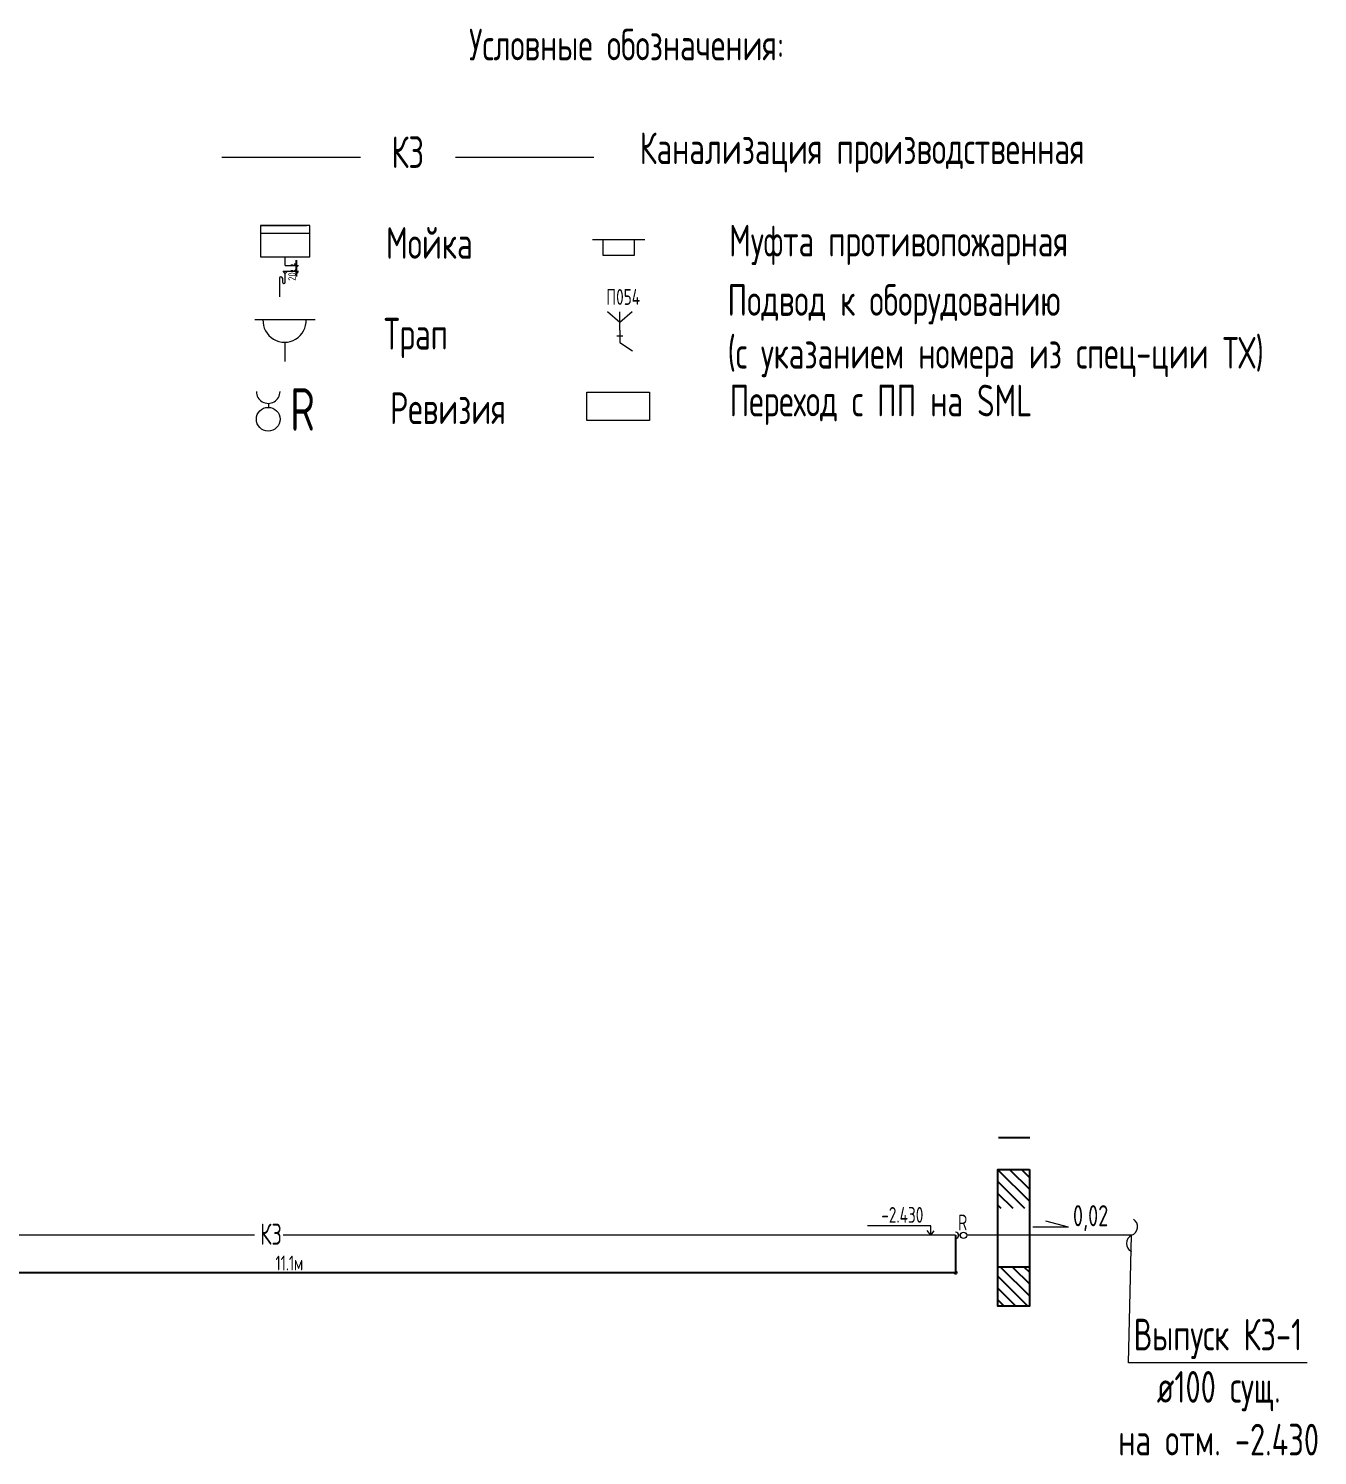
# Model space of a CAD drawing. Header units: millimetres. Extents: x -8689834 to 9419935, y -284943 to 166066.
# Drawn here: x -232269 to -220046, y -125349 to -111822 of the extents above; entities that cross this region are included whole.
import ezdxf

# ---------------------------------------------------------------- set-up
doc = ezdxf.new("R2010")
doc.units = ezdxf.units.MM
doc.header["$MEASUREMENT"] = 0
doc.layers.get('0').update_dxf_attribs({"color": 250, "lineweight": 9})
for name, color, linetype, lineweight in [('_ВК-Text К1', 7, 'Continuous', 30), ('_ВК-К3', 30, 'Continuous', 40), ('ВК_канализация', 32, 'Continuous', 30)]:
    doc.layers.add(name, color=color, linetype=linetype, lineweight=lineweight)
for name, color, linetype in [('PDF __ВК-В1', 5, 'Continuous'), ('PDF __ВК-переход с ПП на  SML', 3, 'Continuous'), ('PDF __ВК-противопожарные муфты', 1, 'Continuous'), ('PDF __Санпр', 7, 'Continuous'), ('PDF __Сантехника', 7, 'Continuous'), ('PDF _TEKSTBK', 7, 'Continuous'), ('АР_Кровля дорожки', 245, 'Continuous'), ('АР_Таблицы', 250, 'Continuous')]:
    doc.layers.add(name, color=color, linetype=linetype)
doc.layers.add('PDF __ВК-К1', color=7, linetype='Continuous', true_color=0xb80000)
doc.styles.add('ISOCPEUR', font='isocpeur.ttf', dxfattribs={"width": 0.7})
doc.styles.add('ГОСТ М100', font='ARIALN.TTF')
doc.dimstyles.new('ISO-25', dxfattribs={"dimtxt": 70, "dimasz": 30, "dimexe": 50, "dimexo": 50, "dimgap": 5, "dimtad": 1, "dimdec": 0, "dimdsep": 46, "dimtxsty": 'ГОСТ М100', "dimblk": 'OBLIQUE', "dimcen": 30, "dimdle": 50, "dimadec": 0, "dimazin": 0, "dimtfac": 1, "dimtdec": 0, "dimtmove": 1, "dimatfit": 3, "dimldrblk": 'OBLIQUE', "dimfxl": 1, "dimarcsym": 0})
doc.dimstyles.new('R_50', dxfattribs={"dimtxt": 140, "dimasz": 30, "dimexe": 20, "dimexo": 0, "dimgap": 20, "dimtad": 1, "dimdec": 0, "dimrnd": 5, "dimzin": 0, "dimdsep": 46, "dimtxsty": 'ISOCPEUR', "dimblk": 'ARCHTICK', "dimcen": 50, "dimdle": 20, "dimclrd": 256, "dimclre": 256, "dimclrt": 256, "dimadec": 0, "dimazin": 0, "dimtfac": 2, "dimtdec": 0, "dimtofl": 0, "dimtmove": 1, "dimatfit": 3, "dimfxl": 1, "dimtvp": 3, "dimtolj": 1, "dimtzin": 0, "dimarcsym": 0})

# ---------------------------------------------------------------- blocks, each defined once
blk = doc.blocks.new('_Oblique')
at = {"color": 0, "linetype": 'ByBlock', "lineweight": -2}
blk.add_line((-0.5, -0.5), (0.5, 0.5), dxfattribs=at)
blk = doc.blocks.new('*D2169')
at = {"layer": 'АР_Кровля дорожки', "color": 0, "lineweight": -2, "ltscale": 500, "transparency": 16777216}
for p, q in [((-229731, -114017), (-229731, -114173)), ((-229760, -114067), (-229781, -114067)), ((-229760, -114123), (-229781, -114123))]:
    blk.add_line(p, q, dxfattribs=at)
at = {"layer": 'АР_Кровля дорожки', "color": 0, "lineweight": -2, "ltscale": 500, "transparency": 16777216, "xscale": 30, "yscale": 30, "zscale": 30}
for p, rotation in [((-229731, -114067), 90), ((-229731, -114123), 270)]:
    blk.add_blockref('_Oblique', p, dxfattribs=dict(at, rotation=rotation))
at = {"layer": 'АР_Кровля дорожки', "color": 0, "lineweight": 13, "ltscale": 500, "transparency": 16777216, "insert": (-229771, -114173), "char_height": 70, "attachment_point": 5, "rotation": 90, "style": 'ГОСТ М100'}
blk.add_mtext('{\\fГОСТ тип А|b0|i0|c0|p34;20}', dxfattribs=at)
blk = doc.blocks.new('ревизия К3')
at = {"layer": 'ВК_канализация', "color": 30, "lineweight": 13, "ltscale": 500, "true_color": 0xf26722, "elevation": 171}
blk.add_lwpolyline([(-242952, -118249), (-242969, -118249)], dxfattribs=at)
at = {"layer": 'ВК_канализация', "color": 30, "lineweight": 13, "ltscale": 500, "true_color": 0xf26722}
blk.add_circle((-242922, -118249, 171), 30, dxfattribs=at)
blk.add_arc((-242999, -118249, 171), 30, 270, 90, dxfattribs=at)
blk = doc.blocks.new('_ArchTick')
at = {"color": 0, "linetype": 'ByBlock', "const_width": 0.15}
blk.add_lwpolyline([(-0.5, -0.5), (0.5, 0.5)], dxfattribs=at)
blk = doc.blocks.new('*D2488')
at = {"lineweight": -2, "ltscale": 100, "transparency": 16777216}
for p, q in [((-236113, -123262), (-236113, -123635)), ((-223479, -123262), (-223479, -123635)), ((-236133, -123615), (-223459, -123615))]:
    blk.add_line(p, q, dxfattribs=at)
at = {"lineweight": -2, "ltscale": 100, "transparency": 16777216, "xscale": 30, "yscale": 30, "zscale": 30, "rotation": 180}
blk.add_blockref('_ArchTick', (-236113, -123615), dxfattribs=at)
at = {"lineweight": -2, "ltscale": 100, "transparency": 16777216, "xscale": 30, "yscale": 30, "zscale": 30}
blk.add_blockref('_ArchTick', (-223479, -123615), dxfattribs=at)
at = {"ltscale": 100, "transparency": 16777216, "insert": (-229796, -123525), "char_height": 140, "attachment_point": 5, "style": 'ISOCPEUR'}
blk.add_mtext('\\A1;11.1м', dxfattribs=at)

msp = doc.modelspace()

# ---------------------------------------------------------------- hatches: boundary and pattern name
at = {"layer": '_ВК-К3', "lineweight": 25}
h = msp.add_hatch(dxfattribs=at)
h.set_pattern_fill('ANSI31', scale=25, angle=270)
h.set_pattern_definition([(315, (-178363.01, -241553.16), (56.1266, 56.1266), [])])
h.paths.add_polyline_path([(-222778.7, -123932.7), (-222778.7, -123566.7), (-223076.3, -123566.7), (-223076.3, -123932.7)])
h.paths.add_polyline_path([(-222778.7, -123005), (-222778.7, -122637.6), (-223076.3, -122637.6), (-223076.3, -123005)])

# ---------------------------------------------------------------- linework, layer by layer
at = {"color": 7, "ltscale": 500}
for points in [[(-223713, -123261.8), (-223713, -123171.3), (-224312, -123171.4)], [(-223713, -123261.8), (-223747.8, -123216.8)], [(-223713, -123261.8), (-223681, -123219.2)]]:
    msp.add_lwpolyline(points, dxfattribs=at)
at = {"color": 18, "ltscale": 500, "true_color": 0x000000}
for centre, start, end in [((-221839.1, -123180.6), 289.49384, 56.56652), ((-221772.2, -123339.1), 116.27435, 243.34703)]:
    msp.add_arc(centre, 86.2, start, end, dxfattribs=at)
at = {"layer": '_ВК-Text К1', "color": 7, "lineweight": 13, "ltscale": 100}
for q in [(-222745.1, -123185.3), (-222620.9, -123127.5)]:
    msp.add_line((-222407.7, -123184.8), q, dxfattribs=at)
at = {"layer": '_ВК-К3', "color": 7, "lineweight": 25}
for p, q in [((-222773.8, -122338), (-223071.4, -122338)), ((-222778.7, -123565.3), (-223076.3, -123565.3))]:
    msp.add_line(p, q, dxfattribs=at)
msp.add_lwpolyline([(-222778.7, -122637.6), (-222778.7, -123932.7), (-223076.3, -123932.7), (-223076.3, -122637.6)], close=True, dxfattribs=at)
at = {"layer": 'PDF __ВК-В1', "color": 30, "lineweight": 13, "true_color": 0xf26722}
msp.add_lwpolyline([(-226663.2, -114608.7), (-226663.2, -114507)], dxfattribs=at)
at = {"layer": 'PDF __ВК-К1', "color": 30, "lineweight": 13, "true_color": 0xf26722}
for points in [[(-229836, -114066.9), (-229836, -113986.5)], [(-226663.2, -114680.5), (-226663.2, -114799.2)], [(-226690.8, -114735.7), (-226632.9, -114735.7)], [(-226663.2, -114799.2), (-226542.5, -114878)], [(-229994.3, -115375.3), (-229994.3, -115413.3)]]:
    msp.add_lwpolyline(points, dxfattribs=at)
msp.add_circle((-229996.4, -115525.5), 112.2, dxfattribs=at)
msp.add_arc((-229996.4, -115263.1), 112.2, 179.99999, 0.00001, dxfattribs=at)
at = {"layer": 'PDF __ВК-переход с ПП на  SML', "lineweight": 13}
msp.add_lwpolyline([(-226974.8, -115269.5), (-226382.2, -115269.5), (-226382.2, -115536.1), (-226974.8, -115536.1)], close=True, dxfattribs=at)
at = {"layer": 'PDF __ВК-противопожарные муфты', "lineweight": 13}
for points in [[(-226920.8, -113822), (-226671.1, -113822), (-226425.6, -113822)], [(-226823.5, -113822), (-226823.5, -113970.2), (-226522.9, -113970.2), (-226522.9, -113822)]]:
    msp.add_lwpolyline(points, dxfattribs=at)
at = {"layer": 'PDF __Санпр', "lineweight": 13}
for points in [[(-230068.9, -113690.1), (-230068.9, -113986.5), (-229603.2, -113986.5), (-229603.2, -113690.1), (-230068.9, -113690.1), (-229632.9, -113690.1)], [(-230068.9, -113762.1), (-229603.2, -113762.1)]]:
    msp.add_lwpolyline(points, dxfattribs=at)
at = {"layer": 'PDF __Сантехника', "lineweight": 13}
for points in [[(-226663.2, -114680.5), (-226663.2, -114608.7), (-226779.2, -114506.5)], [(-226544.5, -114506.5), (-226663.2, -114608.7)]]:
    msp.add_lwpolyline(points, dxfattribs=at)
at = {"layer": 'PDF __Сантехника', "color": 18, "lineweight": 13, "true_color": 0x000000}
for points in [[(-230122.8, -114579.4), (-229551.3, -114579.4)], [(-229839.2, -114795.3), (-229839.2, -114977.3)]]:
    msp.add_lwpolyline(points, dxfattribs=at)
msp.add_arc((-229841.3, -114590), 205.3, 177.4347, 2.5653, dxfattribs=at)
at = {"layer": 'PDF _TEKSTBK', "lineweight": 13}
msp.add_lwpolyline([(-229834.8, -114143.9), (-229855.9, -114122.8)], dxfattribs=at)
at = {"layer": 'PDF _TEKSTBK', "color": 30, "lineweight": 13, "true_color": 0xf26722}
msp.add_lwpolyline([(-229834.9, -114226.2), (-229834.8, -114143.9), (-229834.8, -114143.9)], dxfattribs=at)
for centre, start, end in [((-229875.6, -114189.4), 4.41024, 173.3803), ((-229848.5, -114224), 186.00543, 350.95979)]:
    msp.add_arc(centre, 13.7, start, end, dxfattribs=at)
at = {"layer": 'АР_Кровля дорожки', "color": 7, "lineweight": 13, "ltscale": 500}
for points in [[(-229855.9, -114122.8), (-229710.1, -114122.8)], [(-229836, -114066.9), (-229710.1, -114066.9)], [(-229834.8, -114143.8), (-229813.1, -114122.8)]]:
    msp.add_lwpolyline(points, dxfattribs=at)
at = {"layer": 'АР_Кровля дорожки', "color": 30, "lineweight": 13, "ltscale": 500, "true_color": 0xf26722}
for points in [[(-229889.2, -114187.9), (-229889.2, -114365.7)], [(-229862, -114188.4), (-229862.1, -114225.5)]]:
    msp.add_lwpolyline(points, dxfattribs=at)
at = {"layer": 'ВК_канализация', "color": 30, "lineweight": 13, "true_color": 0xf26722}
for points in [[(-230434.8, -113041.9), (-229122.5, -113041.9)], [(-228220.8, -113041.9), (-226908.5, -113041.9)]]:
    msp.add_lwpolyline(points, dxfattribs=at)
at = {"layer": 'ВК_канализация', "color": 30, "lineweight": 13, "ltscale": 500, "true_color": 0xf26722}
for points in [[(-231415.6, -123261.8), (-236112.7, -123261.8)], [(-230127.2, -123261.8), (-231415.6, -123261.8)], [(-223479, -123261.8), (-229854.4, -123261.8)], [(-221810.3, -123261.8), (-223372.3, -123261.8)]]:
    msp.add_lwpolyline(points, dxfattribs=at)
at = {"layer": 'ВК_канализация', "color": 18, "lineweight": 13, "ltscale": 500, "true_color": 0x000000}
msp.add_lwpolyline([(-220144, -124472.6), (-221837.4, -124472.6), (-221810.3, -123261.8)], dxfattribs=at)

# ---------------------------------------------------------------- block references
at = {"color": 18, "true_color": 0x000000}
msp.add_blockref('ревизия К3', (19519.5, -5013, -171.1), dxfattribs=at)

# ---------------------------------------------------------------- texts
at = {"layer": 'АР_Таблицы', "lineweight": 13, "ltscale": 100, "insert": (-226790.2, -114366.3), "char_height": 150, "width": 3718.698, "attachment_point": 4, "style": 'ISOCPEUR'}
msp.add_mtext('П054', dxfattribs=at)
at = {"layer": 'ВК_канализация', "color": 18, "lineweight": 13, "ltscale": 100, "true_color": 0x000000, "char_height": 300, "attachment_point": 4, "style": 'ISOCPEUR'}
for s, insert, width in [('Условные обозначения:', (-228091.7, -111973.8), 5891.51), ('Канализация производственная', (-226474.6, -112996.8), 6956.356), ('К3', (-228827.3, -112994), 3718.698), ('Мойка', (-228879.4, -113854.7), 8368.311), ('Муфта противопожарная', (-225626, -113873.5), 8368.311), ('Подвод к оборудованию\\P(с указанием номера из спец-ции ТХ)', (-225640.7, -114686.3), 8368.311), ('Трап', (-228899.4, -114755.8), 8368.311), ('Переход с ПП на SML', (-225621.1, -115389.2), 8368.311), ('Ревизия', (-228841.3, -115421.4), 8368.311), ('\\pxi-1,l1,qc,t1,5;ø100 сущ.\\P\\pi0,l0,tz;на отм. -2.430', (-222035.8, -124949.2), 2105.202)]:
    msp.add_mtext(s, dxfattribs=dict(at, insert=insert, width=width))
at = {"layer": 'ВК_канализация', "color": 18, "ltscale": 100, "true_color": 0x000000, "attachment_point": 4, "rotation": 0.04194, "style": 'ISOCPEUR'}
for s, insert, char_height, width in [('\\pxi-1,l1,t1,5;R', (-229787.5, -115431.8), 403.734, 20186.686), ('\\pxi-1,l1,t1,5;-2.430', (-224182.7, -123068.9), 150, 7500)]:
    msp.add_mtext(s, dxfattribs=dict(at, insert=insert, char_height=char_height, width=width))
at = {"layer": 'ВК_канализация', "color": 7, "ltscale": 100, "insert": (-223453.8, -123140.8), "char_height": 150, "width": 7500, "attachment_point": 4, "rotation": 0.04194, "style": 'ISOCPEUR'}
msp.add_mtext('\\pxi-1,l1,t1,5;R', dxfattribs=at)
at = {"layer": 'ВК_канализация', "color": 18, "ltscale": 100, "true_color": 0x000000, "width": 5891.51, "attachment_point": 4, "style": 'ISOCPEUR'}
for s, insert, char_height in [('0,02', (-222365.2, -123099.5), 200), ('К3', (-230072.4, -123251.5), 200), ('Выпуск К3-1', (-221789.3, -124244.2), 300)]:
    msp.add_mtext(s, dxfattribs=dict(at, insert=insert, char_height=char_height))

# ---------------------------------------------------------------- dimensions: what is measured, and where the dimension line sits
at = {"color": 18, "ltscale": 100, "true_color": 0x000000}
dim = msp.add_linear_dim(base=(-223479, -123614.9), p1=(-236112.7, -123261.8), p2=(-223479, -123261.8), text='11.1м', dimstyle='R_50', override={"dimpost": '\\X'}, dxfattribs=at)
dim.commit()
dim.dimension.update_dxf_attribs({"geometry": '*D2488', "text_midpoint": (-229795.9, -123524.9)})
at = {"layer": 'АР_Кровля дорожки', "color": 7, "lineweight": 13, "ltscale": 500}
dim = msp.add_linear_dim(base=(-229731.2, -114122.8), p1=(-229710.1, -114066.9), p2=(-229710.1, -114122.8), angle=90, text='{\\fГОСТ тип А|b0|i0|c0|p34;20}', dimstyle='ISO-25', dxfattribs=at)
dim.commit()
dim.dimension.update_dxf_attribs({"geometry": '*D2169', "text_midpoint": (-229731.2, -114172.8), "dimtype": 160})

doc.saveas('drawing.dxf')
